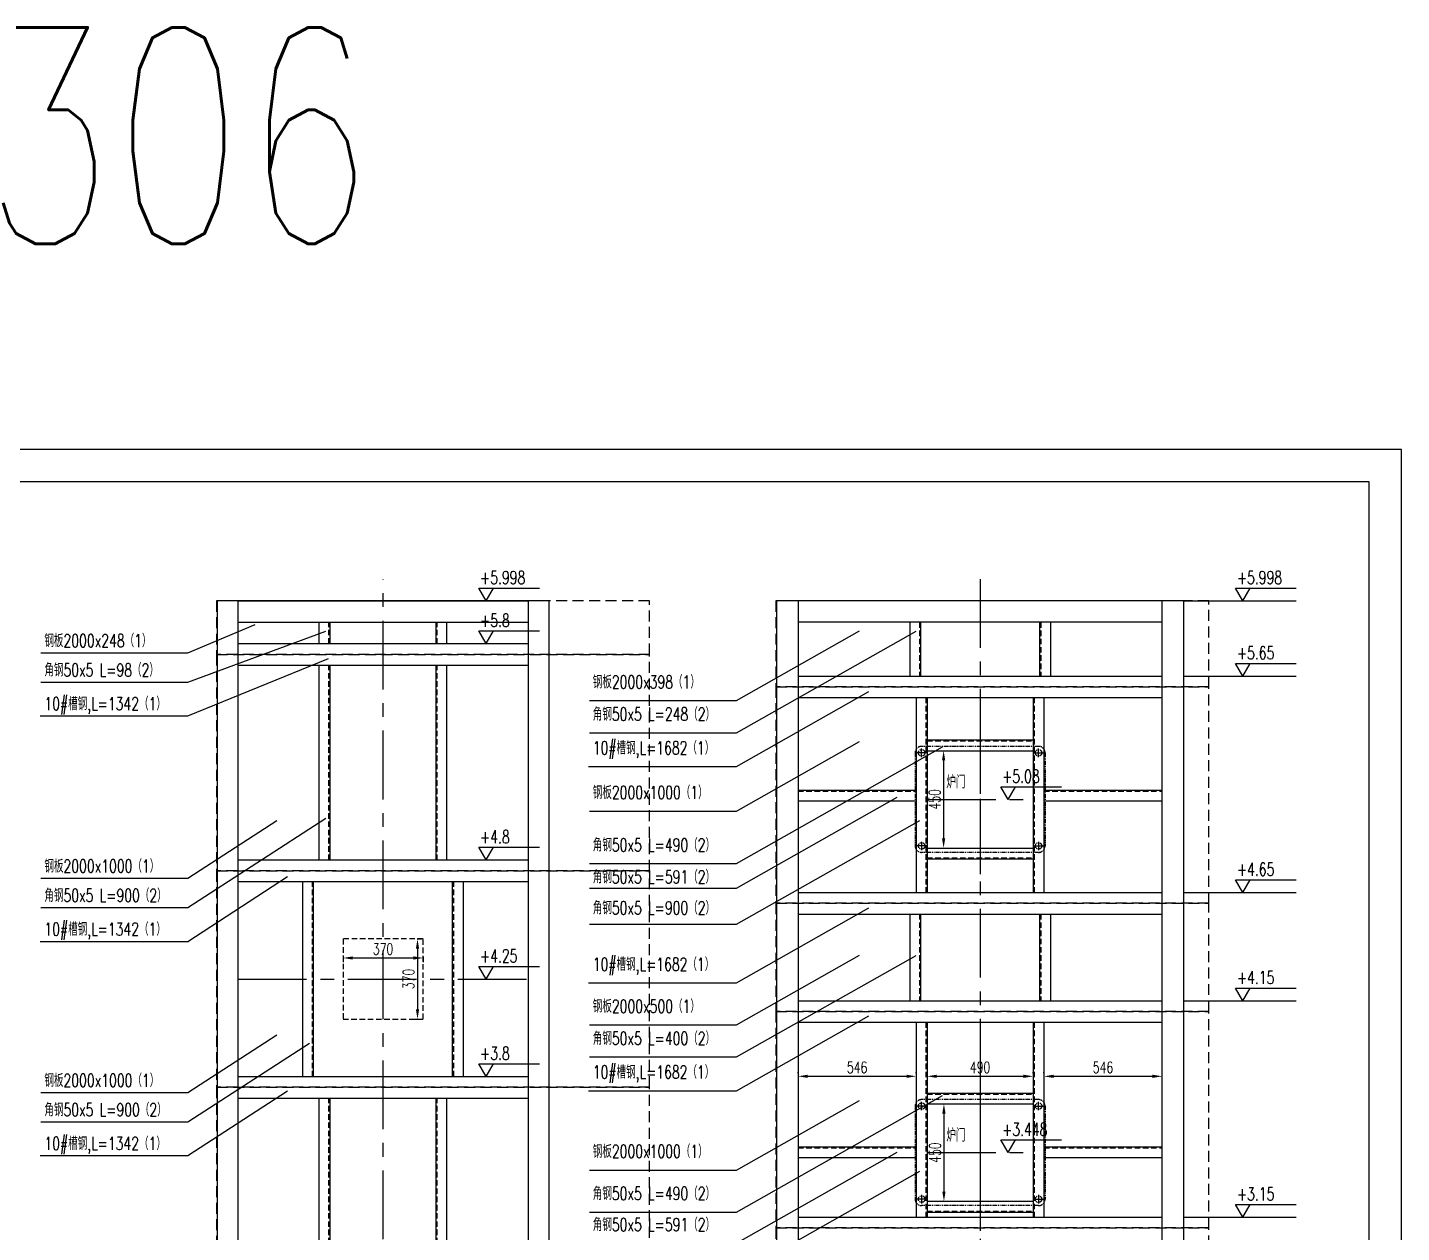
# Model space of a CAD drawing. Extents: x 27542 to 56237, y 49523 to 60382.
# Drawn here: x 49889 to 56237, y 54815 to 60382 of the extents above; entities that cross this region are included whole.
import ezdxf

# ---------------------------------------------------------------- set-up
doc = ezdxf.new("R2010")
doc.units = 0
doc.header["$LTSCALE"] = 2
doc.header["$PDMODE"] = 2
for name, pattern in [('CENTER', [50.8, 31.75, -6.35, 6.35, -6.35]), ('DASHED', [19.05, 12.7, -6.35]), ('PHANTOM', [63.5, 31.75, -6.35, 6.35, -6.35, 6.35, -6.35])]:
    doc.linetypes.add(name, pattern=pattern)
doc.layers.get('0').update_dxf_attribs({"linetype": 'CONTINUOUS'})
doc.layers.get('DEFPOINTS').update_dxf_attribs({"linetype": 'CONTINUOUS'})
for name, color, linetype in [('2虚线', 2, 'DASHED'), ('3中心线', 1, 'CENTER'), ('4双点划线', 5, 'PHANTOM'), ('5文字标注', 4, 'CONTINUOUS'), ('6剖面线', 6, 'CONTINUOUS'), ('钢板', 5, 'DASHED')]:
    doc.layers.add(name, color=color, linetype=linetype)
doc.styles.add('ABO', font='simplex.shx', dxfattribs={"width": 0.7, "bigfont": 'hzdx.shx'})
doc.styles.add('HZ', font='simplex.shx', dxfattribs={"width": 0.7, "bigfont": 'hzdx.shx'})
doc.dimstyles.new('1-15', dxfattribs={"dimscale": 15, "dimtxt": 3.5, "dimasz": 3, "dimexe": 1.25, "dimexo": 1, "dimgap": 1, "dimtad": 1, "dimdec": 1, "dimdsep": 46, "dimtxsty": 'ABO', "dimcen": 2.5, "dimadec": 1, "dimazin": 0, "dimtfac": 1, "dimtdec": 1, "dimtmove": 0, "dimatfit": 3, "dimfxl": 0, "dimarcsym": 0})

# ---------------------------------------------------------------- blocks, each defined once
blk = doc.blocks.new('*D176')
at = {"layer": '5文字标注', "color": 0, "lineweight": -2}
for p, q in [((53449.3, 55551.6), (53449.3, 55555.4)), ((53995.3, 55551.6), (53995.3, 55555.4)), ((53494.3, 55536.6), (53950.3, 55536.6))]:
    blk.add_line(p, q, dxfattribs=at)
at = {"layer": '5文字标注', "color": 0}
for points in [[(53494.3, 55544.1), (53494.3, 55529.1), (53449.3, 55536.6)], [(53950.3, 55544.1), (53950.3, 55529.1), (53995.3, 55536.6)]]:
    blk.add_solid(points, dxfattribs=at)
at = {"layer": 'DEFPOINTS', "color": 0}
for p in [(53449.3, 55536.6), (53995.3, 55536.6), (53995.3, 55536.6)]:
    blk.add_point(p, dxfattribs=at)
at = {"layer": '5文字标注', "color": 0, "insert": (53722.3, 55577.9), "char_height": 52.5, "attachment_point": 5, "style": 'ABO'}
blk.add_mtext('546', dxfattribs=at)
blk = doc.blocks.new('*D177')
at = {"layer": '5文字标注', "color": 0, "lineweight": -2}
for p, q in [((54045.3, 55551.6), (54045.3, 55555.4)), ((54535.3, 55551.6), (54535.3, 55555.4)), ((54090.3, 55536.6), (54490.3, 55536.6))]:
    blk.add_line(p, q, dxfattribs=at)
at = {"layer": '5文字标注', "color": 0}
for points in [[(54090.3, 55544.1), (54090.3, 55529.1), (54045.3, 55536.6)], [(54490.3, 55544.1), (54490.3, 55529.1), (54535.3, 55536.6)]]:
    blk.add_solid(points, dxfattribs=at)
at = {"layer": 'DEFPOINTS', "color": 0}
for p in [(54045.3, 55536.6), (54535.3, 55536.6), (54535.3, 55536.6)]:
    blk.add_point(p, dxfattribs=at)
at = {"layer": '5文字标注', "color": 0, "insert": (54290.3, 55577.9), "char_height": 52.5, "attachment_point": 5, "style": 'ABO'}
blk.add_mtext('490', dxfattribs=at)
blk = doc.blocks.new('*D178')
at = {"layer": '5文字标注', "color": 0, "lineweight": -2}
for p, q in [((54585.3, 55551.6), (54585.3, 55555.4)), ((55131.3, 55551.6), (55131.3, 55555.4)), ((54630.3, 55536.6), (55086.3, 55536.6))]:
    blk.add_line(p, q, dxfattribs=at)
at = {"layer": '5文字标注', "color": 0}
for points in [[(54630.3, 55544.1), (54630.3, 55529.1), (54585.3, 55536.6)], [(55086.3, 55544.1), (55086.3, 55529.1), (55131.3, 55536.6)]]:
    blk.add_solid(points, dxfattribs=at)
at = {"layer": 'DEFPOINTS', "color": 0}
for p in [(54585.3, 55536.6), (55131.3, 55536.6), (55131.3, 55536.6)]:
    blk.add_point(p, dxfattribs=at)
at = {"layer": '5文字标注', "color": 0, "insert": (54858.3, 55577.9), "char_height": 52.5, "attachment_point": 5, "style": 'ABO'}
blk.add_mtext('546', dxfattribs=at)
blk = doc.blocks.new('*D192')
at = {"layer": '5文字标注', "color": 0, "lineweight": -2}
for p, q in [((51347.3, 56088.4), (51347.3, 56064.6)), ((51392.3, 56083.4), (51672.3, 56083.4)), ((51717.3, 56088.4), (51717.3, 56064.6))]:
    blk.add_line(p, q, dxfattribs=at)
at = {"layer": '5文字标注', "color": 0}
for points in [[(51392.3, 56090.9), (51392.3, 56075.9), (51347.3, 56083.4)], [(51672.3, 56090.9), (51672.3, 56075.9), (51717.3, 56083.4)]]:
    blk.add_solid(points, dxfattribs=at)
at = {"layer": 'DEFPOINTS', "color": 0}
for p in [(51347.3, 56103.4), (51717.3, 56103.4), (51717.3, 56083.4)]:
    blk.add_point(p, dxfattribs=at)
at = {"layer": '5文字标注', "color": 0, "insert": (51532.3, 56124.6), "char_height": 52.5, "attachment_point": 5, "style": 'ABO'}
blk.add_mtext('370', dxfattribs=at)
blk = doc.blocks.new('*D193')
at = {"layer": '5文字标注', "color": 0, "lineweight": -2}
for p, q in [((51690.1, 56171.1), (51710, 56171.1)), ((51691.2, 56126.1), (51691.2, 55846.1)), ((51670.1, 55801.1), (51710, 55801.1))]:
    blk.add_line(p, q, dxfattribs=at)
at = {"layer": '5文字标注', "color": 0}
for points in [[(51683.7, 56126.1), (51698.7, 56126.1), (51691.2, 56171.1)], [(51683.7, 55846.1), (51698.7, 55846.1), (51691.2, 55801.1)]]:
    blk.add_solid(points, dxfattribs=at)
at = {"layer": 'DEFPOINTS', "color": 0}
for p in [(51675.1, 56171.1), (51655.1, 55801.1), (51691.2, 55801.1)]:
    blk.add_point(p, dxfattribs=at)
at = {"layer": '5文字标注', "color": 0, "insert": (51650, 55986.1), "char_height": 52.5, "attachment_point": 5, "rotation": 90, "style": 'ABO'}
blk.add_mtext('370', dxfattribs=at)
blk = doc.blocks.new('*D197')
at = {"layer": '5文字标注', "color": 0, "lineweight": -2}
for p, q in [((54123.2, 55409.1), (54142, 55409.1)), ((54123.2, 55364.1), (54123.2, 55004.1)), ((54123.2, 54959.1), (54142, 54959.1))]:
    blk.add_line(p, q, dxfattribs=at)
at = {"layer": '5文字标注', "color": 0}
for points in [[(54115.7, 55364.1), (54130.7, 55364.1), (54123.2, 55409.1)], [(54115.7, 55004.1), (54130.7, 55004.1), (54123.2, 54959.1)]]:
    blk.add_solid(points, dxfattribs=at)
at = {"layer": 'DEFPOINTS', "color": 0}
for p in [(54108.2, 55409.1), (54108.2, 54959.1), (54123.2, 54959.1)]:
    blk.add_point(p, dxfattribs=at)
at = {"layer": '5文字标注', "color": 0, "insert": (54082, 55184.1), "char_height": 52.5, "attachment_point": 5, "rotation": 90, "style": 'ABO'}
blk.add_mtext('450', dxfattribs=at)
blk = doc.blocks.new('*D198')
at = {"layer": '5文字标注', "color": 0, "lineweight": -2}
for p, q in [((54126.2, 57041.1), (54140.4, 57041.1)), ((54121.7, 56996.1), (54121.7, 56636.1)), ((54126.2, 56591.1), (54140.4, 56591.1))]:
    blk.add_line(p, q, dxfattribs=at)
at = {"layer": '5文字标注', "color": 0}
for points in [[(54114.2, 56996.1), (54129.2, 56996.1), (54121.7, 57041.1)], [(54114.2, 56636.1), (54129.2, 56636.1), (54121.7, 56591.1)]]:
    blk.add_solid(points, dxfattribs=at)
at = {"layer": 'DEFPOINTS', "color": 0}
for p in [(54111.2, 57041.1), (54111.2, 56591.1), (54121.7, 56591.1)]:
    blk.add_point(p, dxfattribs=at)
at = {"layer": '5文字标注', "color": 0, "insert": (54080.4, 56816.1), "char_height": 52.5, "attachment_point": 5, "rotation": 90, "style": 'ABO'}
blk.add_mtext('450', dxfattribs=at)

msp = doc.modelspace()

# ---------------------------------------------------------------- linework, layer by layer
for p, q in [((52299.31339, 57734.09353), (50765.31339, 57734.09353)), ((50765.31339, 57734.09353), (50765.31339, 51836.09353)), ((50861.31339, 57734.09353), (50861.31339, 51836.09353)), ((50861.31339, 57734.09353), (52203.31339, 57734.09353)), ((52203.31339, 51836.09353), (52203.31339, 57734.09353)), ((52299.31339, 51836.09353), (52299.31339, 57734.09353)), ((53349.31337, 57734.09353), (53349.31337, 51836.09353)), ((55231.31337, 57734.09353), (53349.31337, 57734.09353)), ((53449.31337, 57734.09353), (53449.31337, 51836.09353)), ((55131.31337, 51836.09353), (55131.31337, 57734.09353)), ((55231.31337, 51836.09353), (55231.31337, 57734.09353)), ((50861.31339, 57634.09353), (52203.31339, 57634.09353)), ((51237.31339, 57536.09353), (51237.31339, 57634.09353)), ((51287.31339, 57536.09353), (51287.31339, 57634.09353)), ((51777.31339, 57536.09353), (51777.31339, 57634.09353)), ((51827.31339, 57536.09353), (51827.31339, 57634.09353)), ((55131.31337, 57634.09353), (53449.31337, 57634.09353)), ((53965.31337, 57634.09353), (53965.31337, 57386.09353)), ((54015.31337, 57634.09353), (54015.31337, 57386.09353)), ((54565.31337, 57634.09353), (54565.31337, 57386.09353)), ((54615.31337, 57634.09353), (54615.31337, 57386.09353)), ((50861.31339, 57536.09353), (52203.31339, 57536.09353)), ((50861.31339, 57436.09353), (52203.31339, 57436.09353)), ((51237.31339, 56536.09353), (51237.31339, 57436.09353)), ((51287.31339, 56536.09353), (51287.31339, 57436.09353)), ((51777.31339, 56536.09353), (51777.31339, 57436.09353)), ((51827.31339, 56536.09353), (51827.31339, 57436.09353)), ((53449.31337, 57386.09353), (55131.31337, 57386.09353)), ((53449.31337, 57286.09353), (55131.31337, 57286.09353)), ((53995.31337, 57286.09353), (53995.31337, 56386.09353)), ((54045.31337, 57286.09353), (54045.31337, 56386.09353)), ((54535.31337, 57286.09353), (54535.31337, 56386.09353)), ((54585.31337, 57286.09353), (54585.31337, 56386.09353)), ((54045.31337, 57091.09353), (54535.31337, 57091.09353)), ((54045.31337, 57041.09353), (54535.31337, 57041.09353)), ((53449.31337, 56859.09384), (53995.31337, 56859.09384)), ((54585.31337, 56859.09384), (55131.31337, 56859.09384)), ((53449.31337, 56809.09384), (53995.31337, 56809.09384)), ((54585.31337, 56809.09384), (55131.31337, 56809.09384)), ((54045.31337, 56591.09353), (54535.31337, 56591.09353)), ((50861.31339, 56536.09353), (52203.31339, 56536.09353)), ((54045.31337, 56541.09353), (54535.31337, 56541.09353)), ((50861.31339, 56436.09353), (52203.31339, 56436.09353)), ((51161.31339, 55536.09353), (51161.31339, 56436.09353)), ((51211.31339, 55536.09353), (51211.31339, 56436.09353)), ((51853.31339, 55536.09353), (51853.31339, 56436.09353)), ((51903.31339, 55536.09353), (51903.31339, 56436.09353)), ((53449.31337, 56386.09353), (55131.31337, 56386.09353)), ((53449.31337, 56286.09353), (55131.31337, 56286.09353)), ((53965.31337, 56286.09353), (53965.31337, 55886.09353)), ((54015.31337, 56286.09353), (54015.31337, 55886.09353)), ((54565.31337, 56286.09353), (54565.31337, 55886.09353)), ((54615.31337, 56286.09353), (54615.31337, 55886.09353)), ((53449.31337, 55886.09353), (55131.31337, 55886.09353)), ((53449.31337, 55786.09353), (55131.31337, 55786.09353)), ((53995.31337, 55786.09353), (53995.31337, 54886.09353)), ((54045.31337, 55786.09353), (54045.31337, 54886.09353)), ((54535.31337, 55786.09353), (54535.31337, 54886.09353)), ((54585.31337, 55786.09353), (54585.31337, 54886.09353)), ((50861.31339, 55536.09353), (52203.31339, 55536.09353)), ((50861.31339, 55436.09353), (52203.31339, 55436.09353)), ((51237.31339, 54536.09353), (51237.31339, 55436.09353)), ((51287.31339, 54536.09353), (51287.31339, 55436.09353)), ((51777.31339, 54536.09353), (51777.31339, 55436.09353)), ((51827.31339, 54536.09353), (51827.31339, 55436.09353)), ((54045.31337, 55459.09353), (54535.31337, 55459.09353)), ((54045.31337, 55409.09353), (54535.31337, 55409.09353)), ((53449.31337, 55211.09353), (53995.31337, 55211.09353)), ((54585.31337, 55211.09353), (55131.31337, 55211.09353)), ((53449.31337, 55161.09353), (53995.31337, 55161.09353)), ((54585.31337, 55161.09353), (55131.31337, 55161.09353)), ((54045.31337, 54959.09353), (54535.31337, 54959.09353)), ((54045.31337, 54909.09353), (54535.31337, 54909.09353)), ((53449.31337, 54886.09353), (55131.31337, 54886.09353))]:
    msp.add_line(p, q)
msp.add_lwpolyline([(43997.19139, 49672.76865), (56087.19139, 49672.76865), (56087.19139, 58282.76865), (43997.19139, 58282.76865)], close=True)
at = {"layer": '2虚线'}
for p, q in [((51282.31339, 57536.09353), (51282.31339, 57634.09353)), ((51782.31339, 57536.09353), (51782.31339, 57634.09353)), ((54010.31337, 57634.09353), (54010.31337, 57386.09353)), ((54570.31337, 57634.09353), (54570.31337, 57386.09353)), ((51282.31339, 56536.09353), (51282.31339, 57436.09353)), ((51782.31339, 56536.09353), (51782.31339, 57436.09353)), ((54040.31337, 57286.09353), (54040.31337, 56386.09353)), ((54540.31337, 57286.09353), (54540.31337, 56386.09353)), ((54045.31337, 57086.09353), (54535.31337, 57086.09353)), ((53449.31337, 56854.09384), (53995.31337, 56854.09384)), ((54585.31337, 56854.09384), (55131.31337, 56854.09384)), ((54045.31337, 56546.09353), (54535.31337, 56546.09353)), ((51206.31339, 55536.09353), (51206.31339, 56436.09353)), ((51858.31339, 55536.09353), (51858.31339, 56436.09353)), ((54010.31337, 56286.09353), (54010.31337, 55886.09353)), ((54570.31337, 56286.09353), (54570.31337, 55886.09353)), ((54040.31337, 55786.09353), (54040.31337, 54886.09353)), ((54540.31337, 55786.09353), (54540.31337, 54886.09353)), ((51282.31339, 54536.09353), (51282.31339, 55436.09353)), ((51782.31339, 54536.09353), (51782.31339, 55436.09353)), ((54045.31337, 55454.09353), (54535.31337, 55454.09353)), ((53449.31337, 55206.09353), (53995.31337, 55206.09353)), ((54585.31337, 55206.09353), (55131.31337, 55206.09353)), ((54045.31337, 54914.09353), (54535.31337, 54914.09353))]:
    msp.add_line(p, q, dxfattribs=at)
msp.add_lwpolyline([(51347.31339, 55801.09353), (51717.31339, 55801.09353), (51717.31339, 56171.09353), (51347.31339, 56171.09353)], close=True, dxfattribs=at)
at = {"layer": '3中心线', "ltscale": 5}
for p, q in [((51532.31339, 51736.09353), (51532.31339, 57834.09353)), ((54290.31337, 57834.09353), (54290.31337, 51736.09353)), ((54290.31337, 57158.78855), (54290.31337, 56471.0737)), ((54045.31337, 56816.09353), (54535.31337, 56816.09353)), ((50861.31339, 55986.09353), (52203.31339, 55986.09353)), ((54290.31337, 55510.78823), (54290.31337, 54823.07339)), ((54045.31337, 55184.09353), (54535.31337, 55184.09353))]:
    msp.add_line(p, q, dxfattribs=at)
at = {"layer": '3中心线'}
for p, q in [((54044.76455, 57031.09384), (53995.8622, 57031.09384)), ((54020.31337, 57011.64495), (54020.31337, 57050.54274)), ((54535.8622, 57031.09384), (54584.76455, 57031.09384)), ((54560.31337, 57011.64495), (54560.31337, 57050.54274)), ((54044.76455, 56601.09384), (53995.8622, 56601.09384)), ((54020.31337, 56620.54274), (54020.31337, 56581.64495)), ((54535.8622, 56601.09384), (54584.76455, 56601.09384)), ((54560.31337, 56620.54274), (54560.31337, 56581.64495)), ((54020.31337, 55379.64465), (54020.31337, 55418.54244)), ((54560.31337, 55379.64465), (54560.31337, 55418.54244)), ((54044.76455, 55399.09354), (53995.8622, 55399.09354)), ((54535.8622, 55399.09354), (54584.76455, 55399.09354)), ((54020.31337, 54988.54244), (54020.31337, 54949.64465)), ((54560.31337, 54988.54244), (54560.31337, 54949.64465)), ((54044.76455, 54969.09354), (53995.8622, 54969.09354)), ((54535.8622, 54969.09354), (54584.76455, 54969.09354))]:
    msp.add_line(p, q, dxfattribs=at)
at = {"layer": '4双点划线', "ltscale": 0.3}
for p, q in [((53990.31337, 57031.09384), (53990.31337, 56601.09384)), ((54560.31337, 57061.09384), (54020.31337, 57061.09384)), ((54590.31337, 57031.09384), (54590.31337, 56601.09384)), ((54560.31337, 56571.09384), (54020.31337, 56571.09384)), ((54560.31337, 55429.09384), (54020.31337, 55429.09384)), ((53990.31337, 55399.09354), (53990.31337, 54969.09354)), ((54590.31337, 55399.09354), (54590.31337, 54969.09354)), ((54560.31337, 54939.09384), (54020.31337, 54939.09384))]:
    msp.add_line(p, q, dxfattribs=at)
for centre in [(54020.31337, 57031.09384), (54560.31337, 57031.09384), (54020.31337, 56601.09384), (54560.31337, 56601.09384), (54020.31337, 55399.09354), (54560.31337, 55399.09354), (54020.31337, 54969.09354), (54560.31337, 54969.09354)]:
    msp.add_circle(centre, 15, dxfattribs=at)
for centre, start, end in [((54020.31337, 57031.09384), 90, 180), ((54560.31337, 57031.09384), 0, 90), ((54020.31337, 56601.09384), 180, 270), ((54560.31337, 56601.09384), 270, 0), ((54020.31337, 55399.09354), 90, 180), ((54560.31337, 55399.09354), 0, 90), ((54020.31337, 54969.09354), 180, 270), ((54560.31337, 54969.09354), 270, 0)]:
    msp.add_arc(centre, 30, start, end, dxfattribs=at)
at = {"layer": '5文字标注', "ltscale": 0.1}
for p, q in [((52007.86517, 57734.09353), (51974.11517, 57792.55024)), ((51974.11517, 57792.55024), (52254.26895, 57792.55024)), ((52007.86517, 57734.09353), (52041.61517, 57792.55024)), ((55470.66004, 57792.55024), (55750.81381, 57792.55024)), ((55504.41004, 57734.09353), (55470.66004, 57792.55024)), ((55504.41004, 57734.09353), (55538.16004, 57792.55024)), ((55231.31337, 57734.09353), (55750.81381, 57734.09353)), ((51974.11517, 57594.55024), (52254.26895, 57594.55024)), ((52007.86517, 57536.09353), (51974.11517, 57594.55024)), ((52007.86517, 57536.09353), (52041.61517, 57594.55024)), ((55231.31337, 57386.09353), (55750.81381, 57386.09353)), ((55504.41004, 57386.09353), (55470.66004, 57444.55024)), ((55470.66004, 57444.55024), (55750.81381, 57444.55024)), ((55504.41004, 57386.09353), (55538.16004, 57444.55024)), ((54386.44464, 56874.55056), (54666.59842, 56874.55056)), ((54420.19464, 56816.09384), (54386.44464, 56874.55056)), ((54420.19464, 56816.09384), (54453.94464, 56874.55056)), ((52007.86517, 56536.09353), (51974.11517, 56594.55024)), ((51974.11517, 56594.55024), (52254.26895, 56594.55024)), ((52007.86517, 56536.09353), (52041.61517, 56594.55024)), ((55470.66004, 56444.55024), (55750.81381, 56444.55024)), ((55504.41004, 56386.09353), (55470.66004, 56444.55024)), ((55504.41004, 56386.09353), (55538.16004, 56444.55024)), ((55231.31337, 56386.09353), (55750.81381, 56386.09353)), ((52007.86517, 55986.09353), (51974.11517, 56044.55024)), ((51974.11517, 56044.55024), (52254.26895, 56044.55024)), ((52007.86517, 55986.09353), (52041.61517, 56044.55024)), ((55504.41004, 55886.09353), (55470.66004, 55944.55024)), ((55470.66004, 55944.55024), (55750.81381, 55944.55024)), ((55504.41004, 55886.09353), (55538.16004, 55944.55024)), ((55231.31337, 55886.09353), (55750.81381, 55886.09353)), ((51974.11517, 55594.55024), (52254.26895, 55594.55024)), ((52007.86517, 55536.09353), (51974.11517, 55594.55024)), ((52007.86517, 55536.09353), (52041.61517, 55594.55024)), ((54420.19464, 55184.09354), (54386.44464, 55242.55026)), ((54386.44464, 55242.55026), (54666.59842, 55242.55026)), ((54420.19464, 55184.09354), (54453.94464, 55242.55026)), ((55470.66004, 54944.55024), (55750.81381, 54944.55024)), ((55504.41004, 54886.09353), (55470.66004, 54944.55024)), ((55504.41004, 54886.09353), (55538.16004, 54944.55024)), ((55231.31337, 54886.09353), (55750.81381, 54886.09353))]:
    msp.add_line(p, q, dxfattribs=at)
at = {"layer": '5文字标注'}
for p, q in [((50630.89542, 57357.69506), (51266.97907, 57593.23832)), ((53164.34106, 57123.95537), (53994.49914, 57593.52181)), ((50630.89542, 57201.90841), (51280.12815, 57466.90183)), ((49951.60786, 57357.69506), (50630.89542, 57357.69506)), ((53164.34106, 56968.16872), (53776.89737, 57314.65199)), ((49947.45684, 57201.90841), (50630.89542, 57201.90841)), ((52485.0535, 57123.95537), (53164.34106, 57123.95537)), ((53164.34106, 56519.60263), (54116.35614, 57058.09566)), ((52480.90248, 56968.16872), (53164.34106, 56968.16872)), ((53164.34106, 56405.52757), (53907.45843, 56825.86075)), ((50630.89542, 56315.97513), (51266.97907, 56729.38373)), ((53164.34106, 56239.06528), (54011.90728, 56718.47838)), ((52485.0535, 56519.60263), (53164.34106, 56519.60263)), ((50630.89542, 56160.18849), (51090.90012, 56459.15844)), ((52485.0535, 56405.52757), (53164.34106, 56405.52757)), ((49951.60786, 56315.97513), (50630.89542, 56315.97513)), ((53164.34106, 55968.39441), (53776.89737, 56314.87768)), ((52485.0535, 56239.06528), (53164.34106, 56239.06528)), ((49947.45684, 56160.18849), (50630.89542, 56160.18849)), ((53164.34106, 55625.94686), (53994.49914, 56095.5133)), ((52480.90248, 55968.39441), (53164.34106, 55968.39441)), ((53164.34106, 55470.16021), (53776.89737, 55816.64348)), ((50630.89542, 55325.79053), (51191.51667, 55690.154)), ((52485.0535, 55625.94686), (53164.34106, 55625.94686)), ((50630.89542, 55170.00388), (51090.90012, 55468.97384)), ((52480.90248, 55470.16021), (53164.34106, 55470.16021)), ((53164.34106, 54909.37384), (54116.35614, 55447.86687)), ((49951.60786, 55325.79053), (50630.89542, 55325.79053)), ((49947.45684, 55170.00388), (50630.89542, 55170.00388)), ((53164.34106, 54765.65128), (53907.45843, 55185.98446)), ((53164.34106, 54618.61456), (54011.90728, 55098.02766)), ((52485.0535, 54909.37384), (53164.34106, 54909.37384))]:
    msp.add_line(p, q, dxfattribs=at)
msp.add_lwpolyline([(43622.19139, 49522.76865), (56237.19139, 49522.76865), (56237.19139, 58432.76865), (43622.19139, 58432.76865)], close=True, dxfattribs=at)
at = {"layer": '6剖面线'}
for p, q in [((50630.89542, 57493.18574), (50940.91825, 57623.29813)), ((53164.34106, 57272.4722), (53733.37701, 57594.33884)), ((49951.60786, 57493.18574), (50630.89542, 57493.18574)), ((52485.0535, 57272.4722), (53164.34106, 57272.4722)), ((53164.34106, 56761.89068), (53733.37701, 57083.75731)), ((52485.0535, 56761.89068), (53164.34106, 56761.89068)), ((50630.89542, 56451.46581), (51040.59185, 56717.739)), ((49951.60786, 56451.46581), (50630.89542, 56451.46581)), ((53164.34106, 55774.46369), (53733.37701, 56096.33033)), ((52485.0535, 55774.46369), (53164.34106, 55774.46369)), ((50630.89542, 55461.2812), (51040.59185, 55727.5544)), ((49951.60786, 55461.2812), (50630.89542, 55461.2812)), ((53164.34106, 55103.4847), (53733.37701, 55425.35134)), ((52485.0535, 55103.4847), (53164.34106, 55103.4847))]:
    msp.add_line(p, q, dxfattribs=at)
at = {"layer": '钢板', "ltscale": 2}
for points in [[(50763.31339, 57486.09353), (52763.31339, 57486.09353), (52763.31339, 57734.09353), (50763.31339, 57734.09353)], [(53347.31337, 57336.09353), (55347.31337, 57336.09353), (55347.31337, 57734.09353), (53347.31337, 57734.09353)], [(50763.31339, 56486.09353), (52763.31339, 56486.09353), (52763.31339, 57486.09353), (50763.31339, 57486.09353)], [(53347.31337, 56336.09353), (55347.31337, 56336.09353), (55347.31337, 57336.09353), (53347.31337, 57336.09353)], [(50763.31339, 55486.09353), (52763.31339, 55486.09353), (52763.31339, 56486.09353), (50763.31339, 56486.09353)], [(53347.31337, 55836.09353), (55347.31337, 55836.09353), (55347.31337, 56336.09353), (53347.31337, 56336.09353)], [(53347.31337, 54836.09353), (55347.31337, 54836.09353), (55347.31337, 55836.09353), (53347.31337, 55836.09353)], [(50763.31339, 54486.09353), (52763.31339, 54486.09353), (52763.31339, 55486.09353), (50763.31339, 55486.09353)], [(53347.31337, 53836.09353), (55347.31337, 53836.09353), (55347.31337, 54836.09353), (53347.31337, 54836.09353)]]:
    msp.add_lwpolyline(points, close=True, dxfattribs=at)

# ---------------------------------------------------------------- texts
at = {"layer": '5文字标注', "width": 0.7}
for s, height, style, p in [('306', 1000, 'HZ', (49686.792, 59382.38551)), ('+5.998', 60, 'ABO', (51980.33258, 57811.13092)), ('+5.998', 60, 'ABO', (55476.87745, 57811.13092)), ('+5.8', 60, 'ABO', (51980.33258, 57613.13092)), ('+5.65', 60, 'ABO', (55476.87745, 57463.13092)), ('角钢50x5 L=98（2）', 60, 'ABO', (49967.45948, 57383.94462)), ('10#槽钢,L=1342（1）', 60, 'ABO', (49967.45948, 57228.15797)), ('角钢50x5 L=248（2）', 60, 'ABO', (52500.90512, 57179.93444)), ('10#槽钢,L=1682（1）', 60, 'ABO', (52500.90512, 57024.14779)), ('+5.08', 60, 'ABO', (54392.66206, 56893.13124)), ('炉门', 60, 'ABO', (54134.35842, 56866.62728)), ('+4.8', 60, 'ABO', (51980.33258, 56613.13092)), ('角钢50x5 L=490（2）', 60, 'ABO', (52500.90512, 56575.58171)), ('角钢50x5 L=591（2）', 60, 'ABO', (52500.90512, 56428.15312)), ('+4.65', 60, 'ABO', (55476.87745, 56463.13092)), ('角钢50x5 L=900（2）', 60, 'ABO', (49967.45948, 56342.22469)), ('角钢50x5 L=900（2）', 60, 'ABO', (52500.90512, 56284.82242)), ('10#槽钢,L=1342（1）', 60, 'ABO', (49967.45948, 56186.43804)), ('+4.25', 60, 'ABO', (51980.33258, 56063.13092)), ('10#槽钢,L=1682（1）', 60, 'ABO', (52500.90512, 56024.37348)), ('+4.15', 60, 'ABO', (55476.87745, 55963.13092)), ('角钢50x5 L=400（2）', 60, 'ABO', (52500.90512, 55681.92593)), ('+3.8', 60, 'ABO', (51980.33258, 55613.13092)), ('10#槽钢,L=1682（1）', 60, 'ABO', (52500.90512, 55526.13928)), ('角钢50x5 L=900（2）', 60, 'ABO', (49967.45948, 55352.04009)), ('炉门', 60, 'ABO', (54134.35842, 55234.62698)), ('+3.448', 60, 'ABO', (54392.66206, 55261.13094)), ('10#槽钢,L=1342（1）', 60, 'ABO', (49967.45948, 55196.25344)), ('角钢50x5 L=490（2）', 60, 'ABO', (52500.90512, 54965.35292)), ('+3.15', 60, 'ABO', (55476.87745, 54963.13092)), ('角钢50x5 L=591（2）', 60, 'ABO', (52500.90512, 54821.63035))]:
    msp.add_text(s, height=height, dxfattribs=dict(at, style=style)).set_placement(p)
at = {"layer": '6剖面线', "style": 'ABO', "width": 0.7}
for s, p in [('钢板2000x248（1）', (49967.45948, 57519.43529)), ('钢板2000x398（1）', (52500.90512, 57328.45128)), ('钢板2000x1000（1）', (52500.90512, 56817.86975)), ('钢板2000x1000（1）', (49967.45948, 56477.71536)), ('钢板2000x500（1）', (52500.90512, 55830.44277)), ('钢板2000x1000（1）', (49967.45948, 55487.53076)), ('钢板2000x1000（1）', (52500.90512, 55159.46377))]:
    msp.add_text(s, height=60, dxfattribs=at).set_placement(p)

# ---------------------------------------------------------------- dimensions: what is measured, and where the dimension line sits
at = {"layer": '5文字标注'}
for base, p1, p2, picture, middle in [((54121.67868, 56591.09353), (54111.22983, 57041.09353), (54111.22983, 56591.09353), '*D198', (54080.42868, 56816.09353)), ((51691.20713, 55801.09353), (51675.14298, 56171.09353), (51655.06293, 55801.09353), '*D193', (51649.95713, 55986.09353)), ((54123.22189, 54959.09323), (54108.22189, 55409.09323), (54108.22189, 54959.09323), '*D197', (54081.97189, 55184.09323))]:
    dim = msp.add_linear_dim(base=base, p1=p1, p2=p2, angle=90, dimstyle='1-15', dxfattribs=at)
    dim.commit()
    dim.dimension.update_dxf_attribs({"geometry": picture, "text_midpoint": middle})
for base, p1, p2, picture, middle in [((51717.31339, 56083.35171), (51347.31339, 56103.41669), (51717.31339, 56103.41669), '*D192', (51532.31339, 56124.60171)), ((53995.31337, 55536.60202), (53449.31337, 55536.60202), (53995.31337, 55536.60202), '*D176', (53722.31337, 55577.85202)), ((54535.31337, 55536.60202), (54045.31337, 55536.60202), (54535.31337, 55536.60202), '*D177', (54290.31337, 55577.85202)), ((55131.31337, 55536.60202), (54585.31337, 55536.60202), (55131.31337, 55536.60202), '*D178', (54858.31337, 55577.85202))]:
    dim = msp.add_linear_dim(base=base, p1=p1, p2=p2, dimstyle='1-15', dxfattribs=at)
    dim.commit()
    dim.dimension.update_dxf_attribs({"geometry": picture, "text_midpoint": middle})

doc.saveas('drawing.dxf')
